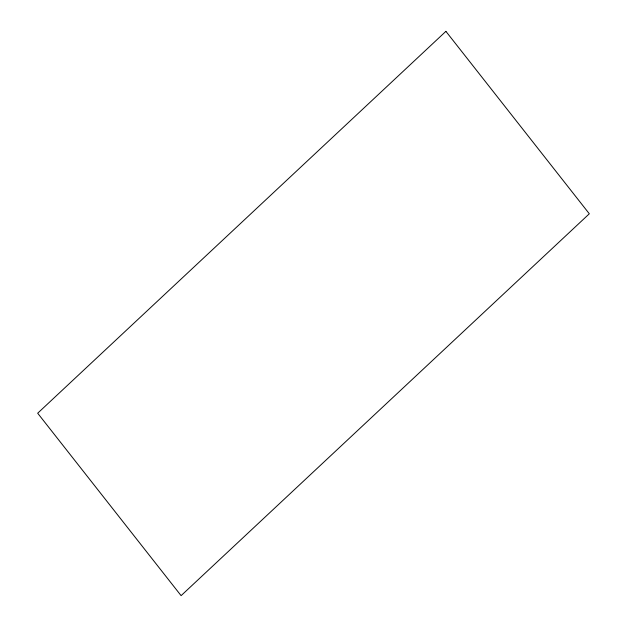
<?xml version="1.0" encoding="UTF-8"?>
<svg xmlns="http://www.w3.org/2000/svg" width="627" height="627" viewBox="0 0 627 627"><rect width="100%" height="100%" fill="white"/><g stroke="black" fill="none" stroke-linecap="round" stroke-linejoin="round"><path stroke-width="0.94" d="M445.899 31.35L37.683 413.217L181.101 595.65L589.317 213.783L445.899 31.35"/></g></svg>
